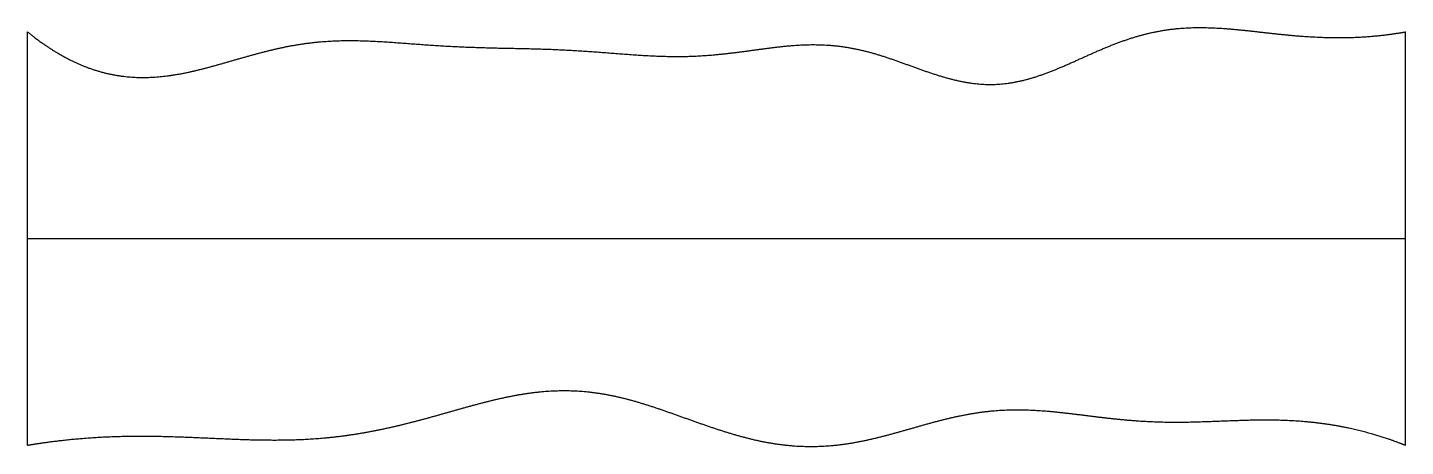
# Model space of a CAD drawing. Header units: millimetres. Extents: x 0 to 10, y 0 to 3.
import ezdxf

# ---------------------------------------------------------------- set-up
doc = ezdxf.new("R2010")
doc.units = ezdxf.units.MM
doc.layers.get('0').update_dxf_attribs({"linetype": 'CONTINUOUS'})

msp = doc.modelspace()

# ---------------------------------------------------------------- linework, layer by layer
for points in [[(0, 3), (0.039, 2.968), (0.118, 2.908), (0.236, 2.829), (0.394, 2.748), (0.591, 2.686), (0.789, 2.662), (0.987, 2.671), (1.185, 2.707), (1.383, 2.761), (1.582, 2.82), (1.782, 2.875), (1.982, 2.916), (2.183, 2.937), (2.384, 2.94), (2.586, 2.93), (2.787, 2.914), (2.989, 2.899), (3.19, 2.889), (3.392, 2.883), (3.593, 2.88), (3.794, 2.875), (3.995, 2.865), (4.197, 2.85), (4.398, 2.833), (4.599, 2.821), (4.801, 2.819), (5.002, 2.833), (5.204, 2.858), (5.405, 2.888), (5.607, 2.91), (5.808, 2.911), (6.009, 2.884), (6.209, 2.828), (6.408, 2.754), (6.607, 2.68), (6.805, 2.627), (7.002, 2.608), (7.198, 2.633), (7.395, 2.695), (7.591, 2.782), (7.788, 2.874), (7.987, 2.953), (8.186, 3.008), (8.387, 3.034), (8.588, 3.034), (8.791, 3.018), (8.993, 2.993), (9.196, 2.971), (9.398, 2.958), (9.599, 2.956), (9.76, 2.966), (9.88, 2.981), (9.96, 2.993), (10, 3)], [(0, 0), (0, 0.12), (0, 0.36), (0, 0.72), (0, 1.2), (0, 1.8), (0, 2.28), (0, 2.64), (0, 2.88), (0, 3)], [(10, 0), (10, 0.12), (10, 0.36), (10, 0.72), (10, 1.2), (10, 1.8), (10, 2.28), (10, 2.64), (10, 2.88), (10, 3)], [(0, 1.5), (0.4, 1.5), (1.2, 1.5), (2.4, 1.5), (4, 1.5), (6, 1.5), (7.6, 1.5), (8.8, 1.5), (9.6, 1.5), (10, 1.5)], [(0, 0), (0.04, 0.007), (0.12, 0.019), (0.24, 0.036), (0.401, 0.052), (0.602, 0.064), (0.803, 0.068), (1.004, 0.065), (1.205, 0.057), (1.407, 0.048), (1.608, 0.039), (1.809, 0.036), (2.009, 0.04), (2.209, 0.055), (2.408, 0.083), (2.607, 0.121), (2.807, 0.17), (3.007, 0.226), (3.207, 0.284), (3.408, 0.337), (3.608, 0.378), (3.807, 0.4), (4.006, 0.399), (4.204, 0.373), (4.402, 0.325), (4.599, 0.26), (4.797, 0.188), (4.996, 0.117), (5.196, 0.055), (5.396, 0.01), (5.597, -0.013), (5.799, -0.011), (5.999, 0.014), (6.199, 0.06), (6.397, 0.117), (6.596, 0.175), (6.794, 0.223), (6.993, 0.254), (7.193, 0.262), (7.393, 0.251), (7.594, 0.228), (7.795, 0.201), (7.997, 0.179), (8.199, 0.167), (8.4, 0.166), (8.601, 0.173), (8.802, 0.182), (9.002, 0.187), (9.202, 0.181), (9.402, 0.162), (9.602, 0.127), (9.761, 0.085), (9.881, 0.046), (9.96, 0.016), (10, 0)]]:
    msp.add_open_spline(points, degree=5)

doc.saveas('drawing.dxf')
